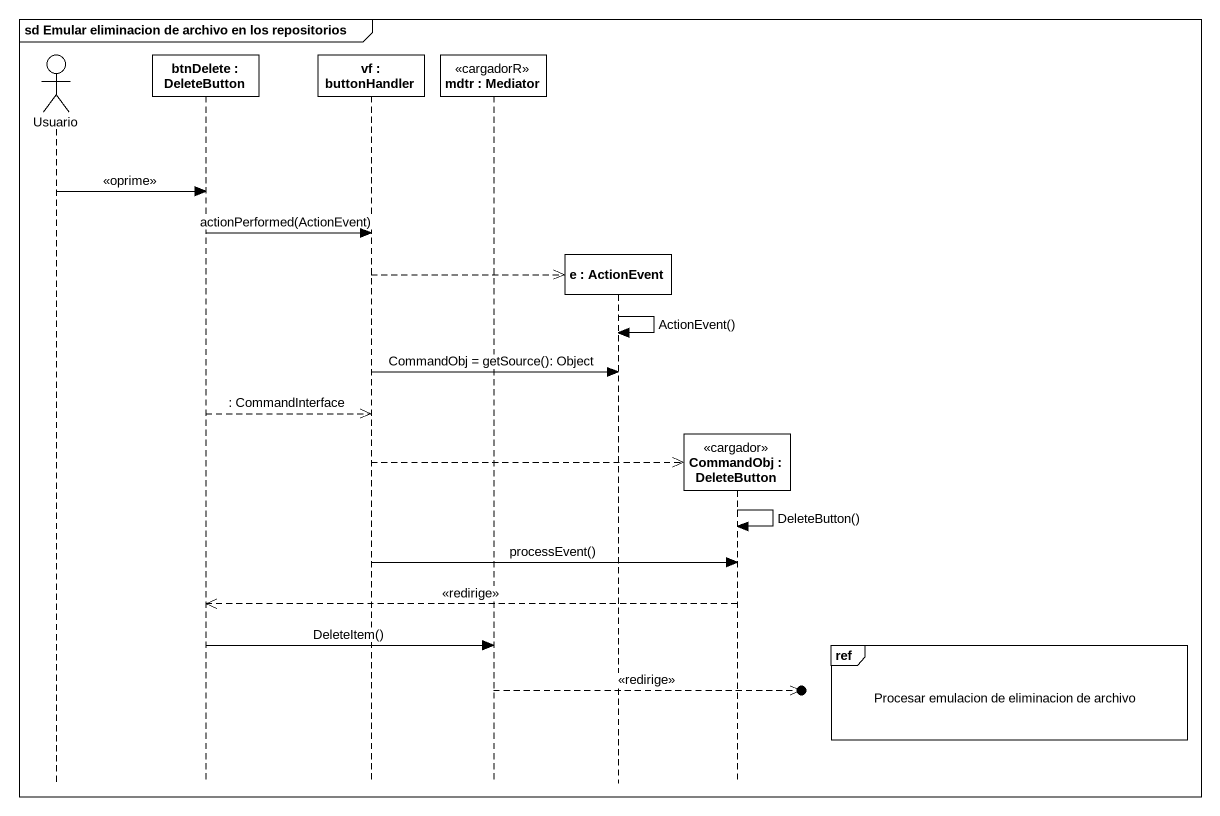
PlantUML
@startuml
mainframe sd Emular eliminacion de archivo en los repositorios
hide footbox
actor Usuario
participant "btnDelete : DeleteButton" as btnDelete
participant "vf : buttonHandler" as vf
participant "mdtr : Mediator" as mdtr <<cargadorR>>
participant "e : ActionEvent" as e
participant "CommandObj : DeleteButton" as CommandObj <<cargador>>

Usuario -> btnDelete : <<oprime>>
btnDelete -> vf : actionPerformed(ActionEvent)
vf -->> e **
e -> e : ActionEvent()
vf -> e : CommandObj = getSource(): Object
btnDelete -->> vf : : CommandInterface
vf -->> CommandObj **
CommandObj -> CommandObj : DeleteButton()
vf -> CommandObj : processEvent()
CommandObj -->> btnDelete : <<redirige>>
ref over CommandObj : Procesar emulacion de eliminacion de archivo
btnDelete -> mdtr : DeleteItem()
mdtr -->>o] : <<redirige>>
@enduml
